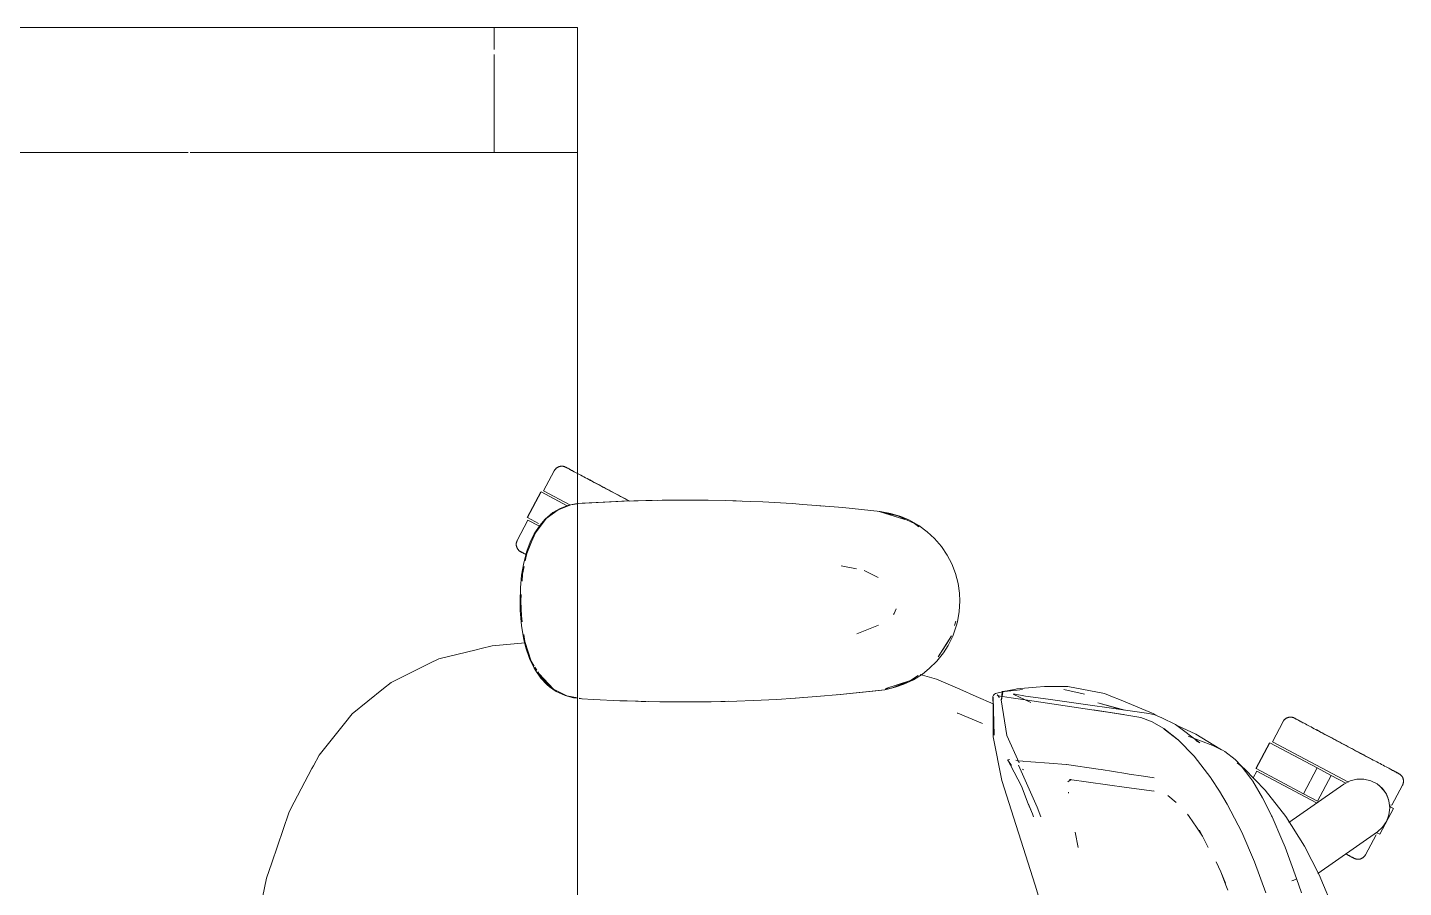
# Model space of a CAD drawing. Header units: millimetres. Extents: x 155927 to 317870, y -36033 to 97293.
# Drawn here: x 162713 to 163374, y 10572 to 10985 of the extents above; entities that cross this region are included whole.
import ezdxf

# ---------------------------------------------------------------- set-up
doc = ezdxf.new("R2010")
doc.units = ezdxf.units.MM
doc.header["$MEASUREMENT"] = 0
doc.layers.add('G-IMPT', color=8, linetype='CONTINUOUS', lineweight=9)
doc.layers.add('I-FURN', color=8, linetype='CONTINUOUS', lineweight=9)

msp = doc.modelspace()

# ---------------------------------------------------------------- linework, layer by layer
at = {"layer": 'G-IMPT'}
for p, q in [((162999.31, 10757.15), (162977.53, 10756.06)), ((162998.1, 10757.11), (162977.53, 10756.06)), ((162977.53, 10756.06), (162979.13, 10756.17)), ((162999.31, 10757.15), (162979.13, 10756.17)), ((163019.5, 10757.61), (162998.1, 10757.11)), ((163009.66, 10757.45), (162998.1, 10757.11)), ((162998.1, 10757.11), (162999.31, 10757.15)), ((163019.5, 10757.61), (162999.31, 10757.15)), ((163009.66, 10757.45), (163028.89, 10757.65)), ((163019.5, 10757.61), (163009.66, 10757.45)), ((163039.68, 10757.57), (163009.66, 10757.45)), ((163017.46, 10757.59), (163015.25, 10757.51)), ((163019.5, 10757.57), (163017.46, 10757.59)), ((163039.68, 10757.57), (163019.5, 10757.61)), ((163039.68, 10757.57), (163028.89, 10757.65)), ((163039.68, 10757.57), (163048.1, 10757.4)), ((163059.86, 10757.01), (163048.1, 10757.4)), ((163053.04, 10757.26), (163051.54, 10757.28)), ((163054.97, 10757.15), (163053.04, 10757.26)), ((163059.86, 10757.01), (163065.88, 10756.76)), ((163080.02, 10755.95), (163065.88, 10756.76)), ((162965.06, 10751.64), (162961.32, 10748.57)), ((162967.47, 10752.93), (162961.84, 10748.76)), ((162968.5, 10753.6), (162965.06, 10751.64)), ((162973.66, 10755.34), (162967.47, 10752.93)), ((162968.5, 10753.6), (162972.14, 10754.99)), ((162973.49, 10755.36), (162972.14, 10754.99)), ((162973.49, 10755.36), (162975.88, 10755.81)), ((162973.66, 10755.34), (162976.83, 10755.82)), ((162977.53, 10756.06), (162975.88, 10755.81)), ((163085.11, 10755.62), (163080.02, 10755.95)), ((163085.11, 10755.62), (163100.17, 10754.37)), ((163093.29, 10754.97), (163094.97, 10754.8)), ((163100.17, 10754.37), (163104.3, 10754.03)), ((163104.3, 10754.03), (163122.22, 10752.12)), ((163121.71, 10752.12), (163134.17, 10748.29)), ((163121.71, 10752.12), (163125.03, 10751.21)), ((163122.22, 10752.12), (163127.27, 10751.23)), ((163130.68, 10750.08), (163122.28, 10751.99)), ((163134.17, 10748.29), (163125.03, 10751.21)), ((163132.13, 10749.76), (163127.27, 10751.23)), ((163130.68, 10750.08), (163138.74, 10746.34)), ((163136.37, 10747.95), (163132.13, 10749.76)), ((162956, 10741.48), (162958.66, 10745.53)), ((162961.84, 10748.76), (162956.63, 10741.97)), ((162958.66, 10745.53), (162961.32, 10748.57)), ((163136.37, 10747.95), (163140.81, 10745.44)), ((163140.85, 10744.75), (163138.74, 10746.34)), ((163144.89, 10742.44), (163140.81, 10745.44)), ((162952.43, 10733.07), (162954.02, 10737.41)), ((162952.46, 10731.96), (162954.79, 10737.58)), ((162956, 10741.48), (162954.02, 10737.41)), ((162956.63, 10741.97), (162954.79, 10737.58)), ((163144.89, 10742.44), (163148.33, 10739.28)), ((163151.65, 10735.44), (163148.33, 10739.28)), ((162952.43, 10733.07), (162951, 10727.59)), ((162952.46, 10731.96), (162951.75, 10728.49)), ((163154.48, 10731.27), (163151.65, 10735.44)), ((163154.48, 10731.27), (163156.67, 10727.11)), ((162950, 10721.66), (162951, 10727.59)), ((162951.19, 10725.75), (162950.42, 10722)), ((163103.51, 10726.15), (163110.94, 10724.58)), ((163121.34, 10720.55), (163114.56, 10723.82)), ((163156.67, 10727.11), (163158.51, 10722.4)), ((162950, 10721.66), (162949.44, 10715.51)), ((162950.42, 10722), (162950.22, 10718.79)), ((163159.77, 10717.53), (163158.51, 10722.4)), ((163159.77, 10717.53), (163160.42, 10713.02)), ((162949.26, 10709.17), (162949.44, 10715.51)), ((162949.82, 10712.28), (162949.63, 10709.17)), ((163160.59, 10709.17), (163160.42, 10713.02)), ((162949.35, 10704.66), (162949.26, 10709.17)), ((162949.35, 10704.66), (162949.92, 10697.35)), ((162949.86, 10702.01), (162949.63, 10709.17)), ((163129.97, 10705.34), (163128.96, 10703.12)), ((163160.29, 10704.13), (163159.41, 10699.18)), ((163160.59, 10709.17), (163160.29, 10704.13)), ((162949.86, 10702.01), (162950.26, 10699.22)), ((162951.04, 10690.59), (162949.92, 10697.35)), ((163111.01, 10693.45), (163121.43, 10697.6)), ((163128.96, 10703.12), (163128.66, 10702.67)), ((163157.14, 10692.28), (163158.85, 10697.05)), ((163158.05, 10697.49), (163158.67, 10699.52)), ((163159.41, 10699.18), (163158.85, 10697.05)), ((162952.02, 10686.66), (162951.04, 10690.59)), ((162951.13, 10693.04), (162951.59, 10689.75)), ((163156.49, 10692.38), (163150.17, 10682.43)), ((163156.49, 10692.38), (163154.33, 10688.7)), ((163157.14, 10692.28), (163154.9, 10687.77)), ((162910.24, 10681.4), (162928.18, 10685.8)), ((162928.18, 10685.8), (162930.55, 10686.38)), ((162935.84, 10687.68), (162930.55, 10686.38)), ((162951.72, 10689.13), (162935.84, 10687.68)), ((162951.59, 10689.75), (162954.62, 10680.35)), ((162952.02, 10686.66), (162953.76, 10681.57)), ((163149.44, 10680.25), (163152.63, 10684.22)), ((163154.33, 10688.7), (163150.17, 10682.43)), ((163154.9, 10687.77), (163152.63, 10684.22)), ((162905.88, 10679.25), (162894.41, 10673.61)), ((162905.88, 10679.25), (162910.24, 10681.4)), ((162953.76, 10681.57), (162955.96, 10676.94)), ((162954.62, 10680.35), (162956.09, 10677.9)), ((162955.96, 10676.94), (162956.77, 10675.56)), ((162956.37, 10677.43), (162957.23, 10675.99)), ((163149.44, 10680.25), (163145.84, 10676.7)), ((162887.24, 10670.08), (162894.41, 10673.61)), ((162959.21, 10672.11), (162956.77, 10675.56)), ((162957.7, 10675.21), (162959.58, 10672.05)), ((162958.39, 10674.14), (162959.67, 10672.67)), ((162958.39, 10674.14), (162965.29, 10666.75)), ((162962.08, 10669.06), (162959.21, 10672.11)), ((162959.58, 10672.05), (162965.29, 10666.75)), ((162959.8, 10672.52), (162962.88, 10668.98)), ((163136.88, 10670.95), (163125.03, 10667.14)), ((163127.66, 10667.35), (163135.84, 10670.55)), ((163138.2, 10671.35), (163133.62, 10669.16)), ((163136.88, 10670.95), (163134.17, 10670.05)), ((163136.88, 10670.95), (163140.46, 10673.38)), ((163138.2, 10671.35), (163142.53, 10674.08)), ((163149.36, 10671.63), (163141.54, 10673.89)), ((163145.84, 10676.7), (163142.53, 10674.08)), ((163149.36, 10671.63), (163160.49, 10666.78)), ((162883.59, 10667.11), (162868.64, 10654.94)), ((162883.59, 10667.11), (162887.24, 10670.08)), ((162962.08, 10669.06), (162963.4, 10667.93)), ((162965.29, 10666.75), (162962.88, 10668.98)), ((162966.62, 10665.72), (162963.4, 10667.93)), ((162967.53, 10665.64), (162965.29, 10666.75)), ((162966.62, 10665.72), (162970.95, 10663.74)), ((162967.53, 10665.64), (162971.79, 10663.54)), ((162974.9, 10662.67), (162970.95, 10663.74)), ((163103.09, 10664.2), (163091.69, 10663.22)), ((163124.53, 10666.55), (163101.57, 10664.1)), ((163101.57, 10664.1), (163121.71, 10666.22)), ((163124.53, 10666.55), (163103.09, 10664.2)), ((163124.53, 10666.55), (163121.71, 10666.22)), ((163124.53, 10666.55), (163129.49, 10667.71)), ((163124.6, 10666.77), (163127.66, 10667.35)), ((163134.17, 10670.05), (163125.03, 10667.14)), ((163133.62, 10669.16), (163129.49, 10667.71)), ((163160.49, 10666.78), (163168.32, 10663.36)), ((163176.35, 10663.34), (163176.75, 10663.92)), ((163177.12, 10664.41), (163176.75, 10663.92)), ((163177.12, 10664.41), (163177.66, 10664.73)), ((163179.52, 10665.28), (163177.66, 10664.73)), ((163179.01, 10663.69), (163178.51, 10664.08)), ((163179.61, 10663.52), (163178.51, 10664.08)), ((163179.61, 10663.52), (163178.99, 10663.69)), ((163178.99, 10663.69), (163185.26, 10662.59)), ((163179.33, 10663.15), (163179.01, 10663.69)), ((163182.8, 10665.82), (163179.52, 10665.28)), ((163181.13, 10665.22), (163180.44, 10661.64)), ((163180.5, 10661.68), (163180.89, 10665.63)), ((163181.13, 10665.22), (163180.5, 10661.68)), ((163183.21, 10666.08), (163180.89, 10665.63)), ((163182.8, 10665.82), (163183.42, 10665.89)), ((163183.21, 10666.08), (163187.46, 10666.89)), ((163188.1, 10666.41), (163183.42, 10665.89)), ((163194.66, 10660.49), (163186.23, 10664.49)), ((163186.23, 10664.49), (163187.09, 10664.35)), ((163187.09, 10664.35), (163192.11, 10663.52)), ((163187.93, 10666.93), (163187.46, 10666.89)), ((163197.26, 10667.73), (163187.93, 10666.93)), ((163188.1, 10666.41), (163190.69, 10666.62)), ((163197.26, 10667.73), (163201.21, 10668.07)), ((163201.21, 10668.07), (163205.38, 10668.07)), ((163212.35, 10668.05), (163205.38, 10668.07)), ((163210.49, 10666.64), (163219.79, 10664.59)), ((163212.35, 10668.05), (163230.05, 10664.81)), ((163219.79, 10664.59), (163220.37, 10664.44)), ((163230.05, 10664.81), (163233.91, 10663.21)), ((162971.79, 10663.54), (162976.83, 10662.6)), ((162976.83, 10662.43), (162974.9, 10662.67)), ((162977.65, 10662.45), (162979.13, 10662.17)), ((162978.91, 10662.17), (162977.65, 10662.33)), ((162984.57, 10661.89), (162978.91, 10662.17)), ((162984.57, 10661.89), (162997.13, 10661.27)), ((163000.68, 10661.15), (162997.13, 10661.27)), ((163016.35, 10660.77), (163000.68, 10661.15)), ((163004.72, 10661.06), (163007.4, 10660.95)), ((163009.62, 10660.95), (163007.4, 10660.95)), ((163016.35, 10660.77), (163020.86, 10660.72)), ((163020.86, 10660.72), (163035.57, 10660.73)), ((163041.04, 10660.8), (163035.57, 10660.73)), ((163041.04, 10660.8), (163053.35, 10661.09)), ((163047.82, 10660.93), (163045.74, 10660.93)), ((163049.48, 10661.01), (163047.82, 10660.93)), ((163061.23, 10661.39), (163053.35, 10661.09)), ((163061.23, 10661.39), (163072.54, 10661.93)), ((163081.41, 10662.49), (163072.54, 10661.93)), ((163081.41, 10662.49), (163091.69, 10663.22)), ((163083.45, 10662.62), (163081.55, 10662.53)), ((163083.45, 10662.62), (163084.87, 10662.76)), ((163168.32, 10663.36), (163176.49, 10659.79)), ((163176.35, 10663.34), (163176.54, 10662.48)), ((163176.97, 10644.78), (163176.38, 10663.22)), ((163176.38, 10663.22), (163176.48, 10662.76)), ((163176.97, 10644.78), (163176.48, 10662.76)), ((163176.53, 10643.89), (163176.48, 10662.76)), ((163176.48, 10662.76), (163176.52, 10662.59)), ((163176.54, 10662.48), (163176.52, 10662.59)), ((163179.33, 10663.15), (163179.41, 10662.65)), ((163183.16, 10644.59), (163180.44, 10661.64)), ((163193.11, 10661.47), (163185.26, 10662.59)), ((163192.11, 10663.52), (163193.41, 10663.3)), ((163223.98, 10656.92), (163193.11, 10661.47)), ((163204.07, 10661.86), (163193.41, 10663.3)), ((163204.07, 10661.86), (163251.29, 10655.19)), ((163226.87, 10660.31), (163238.76, 10656.96)), ((163226.87, 10660.31), (163239.82, 10656.81)), ((163237.27, 10661.82), (163233.91, 10663.21)), ((163253.72, 10655.03), (163237.27, 10661.82)), ((162868.64, 10654.94), (162864.88, 10650.27)), ((163159.26, 10655.35), (163159.53, 10655.25)), ((163171.38, 10650.33), (163159.53, 10655.25)), ((163223.98, 10656.92), (163239.17, 10654.59)), ((163224.59, 10656.82), (163239.75, 10654.53)), ((163224.59, 10656.82), (163239.17, 10654.59)), ((163247.42, 10653.22), (163239.75, 10654.53)), ((163252.21, 10651.47), (163247.42, 10653.22)), ((163251.29, 10655.19), (163254.28, 10654.54)), ((163252.21, 10651.47), (163252.63, 10651.26)), ((163258.47, 10647.97), (163252.63, 10651.26)), ((163254.89, 10654.26), (163253.72, 10655.03)), ((163257.65, 10652.97), (163254.28, 10654.54)), ((163264.22, 10649.91), (163257.65, 10652.97)), ((162852.68, 10635.14), (162864.88, 10650.27)), ((163180.72, 10622.94), (163176.53, 10643.89)), ((163183.16, 10644.59), (163189.12, 10631.47)), ((163265.43, 10642.55), (163258.47, 10647.97)), ((163258.69, 10647.64), (163265.64, 10642.25)), ((163258.69, 10647.64), (163262.07, 10645.05)), ((163265.64, 10642.25), (163262.07, 10645.05)), ((163275.87, 10640.99), (163264.22, 10649.91)), ((163273.98, 10645.28), (163265.35, 10649.26)), ((163270.22, 10644.23), (163282.12, 10639.72)), ((163285.43, 10638.16), (163273.98, 10645.28)), ((163265.43, 10642.55), (163273.17, 10634.65)), ((163275.87, 10640.99), (163273.92, 10642.11)), ((163284.35, 10638.64), (163282.12, 10639.72)), ((163286.79, 10637.47), (163284.35, 10638.64)), ((163285.43, 10638.16), (163286.2, 10637.66)), ((163286.79, 10637.47), (163287.92, 10636.86)), ((162852.68, 10635.14), (162849.97, 10630.01)), ((163183.52, 10632.79), (163183.48, 10632.62)), ((163183.54, 10632.91), (163183.52, 10632.79)), ((163183.52, 10632.79), (163185.36, 10630.08)), ((163183.52, 10632.79), (163184.87, 10630.33)), ((163184.23, 10633.06), (163183.54, 10632.91)), ((163184.4, 10633.08), (163184.23, 10633.06)), ((163187.5, 10632.75), (163188.27, 10632.47)), ((163188.33, 10632.45), (163188.27, 10632.47)), ((163190.79, 10632.17), (163188.33, 10632.45)), ((163190.79, 10632.17), (163191.16, 10632.12)), ((163194.57, 10631.87), (163191.16, 10632.12)), ((163194.57, 10631.87), (163203.42, 10631.24)), ((163211.66, 10630.62), (163203.42, 10631.24)), ((163211.74, 10630.61), (163211.66, 10630.62)), ((163211.74, 10630.61), (163226.96, 10628.4)), ((163273.17, 10634.65), (163281.19, 10624.21)), ((163287.92, 10636.86), (163292.79, 10632.99)), ((163295.68, 10629.97), (163292.79, 10632.99)), ((163293.78, 10631.47), (163297.35, 10628.55)), ((162849.24, 10628.63), (162838.94, 10609.12)), ((162849.24, 10628.63), (162849.97, 10630.01)), ((163190.15, 10620.22), (163184.87, 10630.33)), ((163197.7, 10610.12), (163188.77, 10630.27)), ((163191.15, 10628.1), (163190.71, 10628.37)), ((163226.96, 10628.4), (163228.51, 10628.15)), ((163228.51, 10628.15), (163240.28, 10626.29)), ((163241.94, 10626.03), (163240.28, 10626.29)), ((163248.78, 10624.96), (163241.94, 10626.03)), ((163248.78, 10624.96), (163253.85, 10624.22)), ((163281.19, 10624.21), (163281.36, 10623.96)), ((163285.24, 10617.86), (163281.36, 10623.96)), ((163295.68, 10629.97), (163300.4, 10623.84)), ((163297.35, 10628.55), (163307.31, 10618.25)), ((163196.71, 10572.7), (163180.72, 10622.94)), ((163190.15, 10620.22), (163193.4, 10611.75)), ((163212.4, 10622.23), (163213.96, 10623.47)), ((163212.75, 10617.28), (163212.8, 10616.93)), ((163213.25, 10623.35), (163213.52, 10623.39)), ((163240.59, 10619.61), (163213.25, 10623.35)), ((163213.75, 10623.44), (163213.52, 10623.39)), ((163240.59, 10619.61), (163253.94, 10617.83)), ((163253.94, 10617.83), (163253.47, 10617.97)), ((163285.24, 10617.86), (163289.01, 10611.63)), ((163300.4, 10623.84), (163301.26, 10622.55)), ((163305.99, 10614.55), (163301.26, 10622.55)), ((163317.12, 10605.65), (163307.31, 10618.25)), ((163195.42, 10606.85), (163193.39, 10611.96)), ((163193.39, 10611.96), (163194.8, 10608.42)), ((163193.4, 10611.75), (163195.42, 10606.85)), ((163264.44, 10612.33), (163260.53, 10615.67)), ((163292.58, 10604.84), (163289.01, 10611.63)), ((163310.3, 10605.94), (163305.99, 10614.55)), ((163310.52, 10605.5), (163305.99, 10614.55)), ((163305.99, 10614.55), (163306.3, 10613.95)), ((163310.52, 10605.5), (163306.3, 10613.95)), ((162829.92, 10583.38), (162838.07, 10607.46)), ((162838.94, 10609.12), (162838.07, 10607.46)), ((163195.42, 10606.85), (163195.98, 10605.44)), ((163199.44, 10605.53), (163197.7, 10610.12)), ((163270.71, 10605.7), (163269.96, 10606.8)), ((163274.21, 10600.56), (163270.71, 10605.7)), ((163292.58, 10604.84), (163295.97, 10598.11)), ((163310.3, 10605.94), (163310.52, 10605.5)), ((163310.52, 10605.5), (163315.29, 10594.54)), ((163317.12, 10605.65), (163326.09, 10591.36)), ((163217.43, 10590.81), (163216.02, 10598.06)), ((163274.6, 10599.99), (163274.21, 10600.56)), ((163277.16, 10596.23), (163274.6, 10599.99)), ((163277.16, 10596.23), (163275.66, 10599)), ((163279.9, 10590.8), (163275.66, 10599)), ((163302.14, 10583.89), (163295.97, 10598.11)), ((163315.29, 10594.54), (163316.77, 10590.86)), ((163316.77, 10590.86), (163322.34, 10575.9)), ((163326.09, 10591.36), (163333.18, 10577.58)), ((162829.92, 10583.38), (162827.4, 10575.94)), ((163283.72, 10583.86), (163285.91, 10579.01)), ((163285.91, 10579.01), (163288.22, 10573.56)), ((163285.91, 10579.01), (163288.64, 10571.93)), ((163302.14, 10583.89), (163307.6, 10569.01)), ((162824.53, 10562.12), (162827.4, 10575.94)), ((163196.71, 10572.7), (163205.89, 10542.72)), ((163289.3, 10570.2), (163288.64, 10571.93)), ((163321.08, 10575.11), (163320.02, 10574.69)), ((163320.02, 10574.69), (163320.61, 10574.91)), ((163321.08, 10575.11), (163320.61, 10574.91)), ((163321.08, 10575.11), (163321.9, 10575.5)), ((163321.08, 10575.11), (163321.72, 10575.39)), ((163321.72, 10575.39), (163321.9, 10575.5)), ((163322.31, 10575.76), (163321.9, 10575.5)), ((163321.9, 10575.5), (163322.3, 10575.72)), ((163322.31, 10575.76), (163322.3, 10575.72)), ((163322.34, 10575.9), (163322.31, 10575.76)), ((163322.31, 10575.76), (163322.31, 10575.9)), ((163322.31, 10575.9), (163324.71, 10568.96)), ((163340.7, 10559.61), (163333.18, 10577.58))]:
    msp.add_line(p, q, dxfattribs=at)
at = {"layer": 'I-FURN'}
for p, q in [((162176.83, 10984.71), (162976.83, 10984.71)), ((162976.83, 10984.71), (162176.83, 10984.71)), ((162176.83, 10984.71), (162976.83, 10984.71)), ((162936.83, 10984.71), (162216.83, 10984.71)), ((162976.83, 10984.71), (162936.83, 10984.71)), ((162936.83, 10974.13), (162936.83, 10984.71)), ((162936.83, 10974.13), (162936.83, 10984.71)), ((162976.83, 10924.71), (162976.83, 10984.71)), ((162976.83, 10984.71), (162976.83, 10924.71)), ((162976.83, 9384.71), (162976.83, 10984.71)), ((162976.83, 10984.71), (162976.83, 9384.71)), ((162936.83, 10924.71), (162936.83, 10971.81)), ((162936.83, 10924.71), (162936.83, 10971.81)), ((162216.83, 10924.71), (162789.7, 10924.71)), ((162789.7, 10924.71), (162541.83, 10924.71)), ((162976.83, 10924.71), (162790.71, 10924.71)), ((162790.71, 10924.71), (162936.83, 10924.71)), ((162936.83, 10924.71), (162976.83, 10924.71)), ((162965.7, 10771.8), (162960.55, 10762.12)), ((162965.7, 10771.8), (162965.78, 10771.94)), ((162965.78, 10771.94), (162965.86, 10772.08)), ((162965.86, 10772.08), (162965.95, 10772.21)), ((162965.95, 10772.21), (162966.04, 10772.35)), ((162966.04, 10772.35), (162966.14, 10772.47)), ((162966.14, 10772.47), (162966.25, 10772.59)), ((162966.25, 10772.59), (162966.36, 10772.71)), ((162966.36, 10772.71), (162966.47, 10772.83)), ((162966.47, 10772.83), (162966.59, 10772.93)), ((162966.59, 10772.93), (162966.71, 10773.04)), ((162966.71, 10773.04), (162966.84, 10773.14)), ((162966.84, 10773.14), (162966.97, 10773.23)), ((162966.97, 10773.23), (162967.11, 10773.32)), ((162967.11, 10773.32), (162967.25, 10773.4)), ((162967.25, 10773.4), (162967.39, 10773.48)), ((162967.39, 10773.48), (162967.53, 10773.55)), ((162967.53, 10773.55), (162967.68, 10773.62)), ((162967.68, 10773.62), (162967.83, 10773.68)), ((162967.83, 10773.68), (162967.98, 10773.73)), ((162967.98, 10773.73), (162968.13, 10773.78)), ((162968.13, 10773.78), (162968.29, 10773.82)), ((162968.29, 10773.82), (162968.45, 10773.86)), ((162968.45, 10773.86), (162968.6, 10773.89)), ((162968.6, 10773.89), (162968.76, 10773.91)), ((162968.76, 10773.91), (162968.92, 10773.93)), ((162968.92, 10773.93), (162969.09, 10773.94)), ((162969.09, 10773.94), (162969.25, 10773.94)), ((162969.25, 10773.94), (162969.41, 10773.94)), ((162969.41, 10773.94), (162969.57, 10773.93)), ((162969.57, 10773.93), (162969.73, 10773.91)), ((162969.73, 10773.91), (162969.89, 10773.89)), ((162969.89, 10773.89), (162970.05, 10773.86)), ((162970.05, 10773.86), (162970.2, 10773.83)), ((162970.2, 10773.83), (162970.36, 10773.79)), ((162970.36, 10773.79), (162970.51, 10773.74)), ((162970.51, 10773.74), (162970.67, 10773.69)), ((162970.67, 10773.69), (162970.82, 10773.63)), ((162970.82, 10773.63), (162970.96, 10773.56)), ((162970.96, 10773.56), (162971.11, 10773.49)), ((162971.11, 10773.49), (162971.15, 10773.47)), ((162971.15, 10773.47), (162971.17, 10773.46)), ((162971.19, 10773.44), (162971.15, 10773.47)), ((162971.15, 10773.47), (162971.15, 10773.47)), ((162971.17, 10773.46), (162971.23, 10773.43)), ((162971.28, 10773.4), (162971.19, 10773.44)), ((162971.23, 10773.43), (162971.33, 10773.37)), ((162971.4, 10773.34), (162971.28, 10773.4)), ((162971.33, 10773.37), (162971.47, 10773.3)), ((162971.56, 10773.25), (162971.4, 10773.34)), ((162971.47, 10773.3), (162971.65, 10773.2)), ((162971.76, 10773.14), (162971.56, 10773.25)), ((162971.65, 10773.2), (162971.87, 10773.09)), ((162972, 10773.01), (162971.76, 10773.14)), ((162971.87, 10773.09), (162972.13, 10772.95)), ((162972.28, 10772.87), (162972, 10773.01)), ((162972.13, 10772.95), (162972.42, 10772.79)), ((162972.6, 10772.7), (162972.28, 10772.87)), ((162972.42, 10772.79), (162972.76, 10772.61)), ((162972.96, 10772.51), (162972.6, 10772.7)), ((162972.76, 10772.61), (162973.13, 10772.41)), ((162973.35, 10772.3), (162972.96, 10772.51)), ((162973.13, 10772.41), (162973.54, 10772.2)), ((162973.78, 10772.07), (162973.35, 10772.3)), ((162973.54, 10772.2), (162973.99, 10771.96)), ((162974.24, 10771.82), (162973.78, 10772.07)), ((162973.99, 10771.96), (162974.47, 10771.7)), ((162974.74, 10771.56), (162974.24, 10771.82)), ((162974.47, 10771.7), (162974.99, 10771.43)), ((162975.28, 10771.27), (162974.74, 10771.56)), ((162974.99, 10771.43), (162975.54, 10771.13)), ((162975.85, 10770.97), (162975.28, 10771.27)), ((162975.54, 10771.13), (162976.12, 10770.82)), ((162976.45, 10770.65), (162975.85, 10770.97)), ((162977.08, 10770.31), (162976.45, 10770.65)), ((162977.75, 10769.96), (162977.08, 10770.31)), ((162978.44, 10769.59), (162977.75, 10769.96)), ((162979.16, 10769.21), (162978.44, 10769.59)), ((162979.91, 10768.81), (162979.16, 10769.21)), ((162980.69, 10768.39), (162979.91, 10768.81)), ((162981.49, 10767.97), (162980.69, 10768.39)), ((162982.32, 10767.53), (162981.49, 10767.97)), ((162981.87, 10767.77), (162982.7, 10767.32)), ((162983.16, 10767.08), (162982.32, 10767.53)), ((162982.7, 10767.32), (162983.56, 10766.87)), ((162984.03, 10766.62), (162983.16, 10767.08)), ((162983.56, 10766.87), (162984.44, 10766.4)), ((162984.92, 10766.15), (162984.03, 10766.62)), ((162984.44, 10766.4), (162985.33, 10765.93)), ((162985.82, 10765.67), (162984.92, 10766.15)), ((162985.33, 10765.93), (162986.25, 10765.44)), ((162986.75, 10765.17), (162985.82, 10765.67)), ((162986.25, 10765.44), (162987.18, 10764.95)), ((162987.68, 10764.68), (162986.75, 10765.17)), ((162987.18, 10764.95), (162988.12, 10764.44)), ((162988.64, 10764.17), (162987.68, 10764.68)), ((162988.12, 10764.44), (162989.08, 10763.94)), ((162989.6, 10763.66), (162988.64, 10764.17)), ((162989.08, 10763.94), (162990.05, 10763.42)), ((162990.57, 10763.14), (162989.6, 10763.66)), ((162990.05, 10763.42), (162991.02, 10762.9)), ((162991.56, 10762.62), (162990.57, 10763.14)), ((162991.02, 10762.9), (162992.01, 10762.37)), ((162959.25, 10761.67), (162952.68, 10749.31)), ((162952.85, 10749.22), (162959.42, 10761.58)), ((162959.42, 10761.58), (162971.93, 10754.93)), ((162973.21, 10755.38), (162960.55, 10762.12)), ((162992.55, 10762.09), (162991.56, 10762.62)), ((162992.01, 10762.37), (162993.01, 10761.85)), ((162993.54, 10761.56), (162992.55, 10762.09)), ((162993.01, 10761.85), (162994.01, 10761.31)), ((162994.55, 10761.03), (162993.54, 10761.56)), ((162994.01, 10761.31), (162995.01, 10760.78)), ((162995.55, 10760.49), (162994.55, 10761.03)), ((162995.01, 10760.78), (162996.01, 10760.25)), ((162996.56, 10759.96), (162995.55, 10760.49)), ((162996.01, 10760.25), (162997.02, 10759.71)), ((162997.56, 10759.42), (162996.56, 10759.96)), ((162997.02, 10759.71), (162998.02, 10759.18)), ((162998.56, 10758.89), (162997.56, 10759.42)), ((162998.02, 10759.18), (162999.02, 10758.65)), ((162999.56, 10758.36), (162998.56, 10758.89)), ((162999.02, 10758.65), (163000.02, 10758.12)), ((163000.56, 10757.83), (162999.56, 10758.36)), ((163000.02, 10758.12), (163001.01, 10757.59)), ((163001.54, 10757.31), (163000.56, 10757.83)), ((163001.01, 10757.59), (163002, 10757.07)), ((162953.04, 10747.99), (162947.89, 10738.3)), ((162958.14, 10746.41), (162952.85, 10749.22)), ((162958.23, 10745.23), (162953.04, 10747.99)), ((162947.41, 10736.4), (162947.42, 10736.56)), ((162947.42, 10736.24), (162947.41, 10736.4)), ((162947.42, 10736.56), (162947.43, 10736.73)), ((162947.43, 10736.73), (162947.44, 10736.89)), ((162947.44, 10736.89), (162947.46, 10737.05)), ((162947.46, 10737.05), (162947.49, 10737.2)), ((162947.49, 10737.2), (162947.53, 10737.36)), ((162947.53, 10737.36), (162947.57, 10737.52)), ((162947.57, 10737.52), (162947.62, 10737.67)), ((162947.62, 10737.67), (162947.67, 10737.82)), ((162947.67, 10737.82), (162947.73, 10737.97)), ((162947.73, 10737.97), (162947.79, 10738.12)), ((162947.79, 10738.12), (162947.86, 10738.27)), ((162947.86, 10738.27), (162947.89, 10738.3)), ((162947.43, 10736.08), (162947.42, 10736.24)), ((162947.44, 10735.92), (162947.43, 10736.08)), ((162947.47, 10735.76), (162947.44, 10735.92)), ((162947.5, 10735.6), (162947.47, 10735.76)), ((162947.53, 10735.45), (162947.5, 10735.6)), ((162947.57, 10735.29), (162947.53, 10735.45)), ((162947.62, 10735.14), (162947.57, 10735.29)), ((162947.67, 10734.98), (162947.62, 10735.14)), ((162947.73, 10734.83), (162947.67, 10734.98)), ((162947.8, 10734.69), (162947.73, 10734.83)), ((162947.87, 10734.54), (162947.8, 10734.69)), ((162947.95, 10734.4), (162947.87, 10734.54)), ((162948.03, 10734.26), (162947.95, 10734.4)), ((162948.12, 10734.13), (162948.03, 10734.26)), ((162948.22, 10734), (162948.12, 10734.13)), ((162948.32, 10733.87), (162948.22, 10734)), ((162948.42, 10733.75), (162948.32, 10733.87)), ((162948.53, 10733.63), (162948.42, 10733.75)), ((162948.64, 10733.51), (162948.53, 10733.63)), ((162948.76, 10733.4), (162948.64, 10733.51)), ((162948.88, 10733.3), (162948.76, 10733.4)), ((162949.01, 10733.2), (162948.88, 10733.3)), ((162949.14, 10733.11), (162949.01, 10733.2)), ((162949.27, 10733.02), (162949.14, 10733.11)), ((162949.41, 10732.93), (162949.27, 10733.02)), ((162949.55, 10732.85), (162949.41, 10732.93)), ((162949.56, 10732.85), (162949.55, 10732.85)), ((162949.55, 10732.85), (162949.57, 10732.84)), ((162949.6, 10732.83), (162949.56, 10732.85)), ((162949.57, 10732.84), (162949.63, 10732.81)), ((162949.68, 10732.78), (162949.6, 10732.83)), ((162949.63, 10732.81), (162949.73, 10732.76)), ((162949.8, 10732.72), (162949.68, 10732.78)), ((162949.73, 10732.76), (162949.87, 10732.68)), ((162949.96, 10732.63), (162949.8, 10732.72)), ((162949.87, 10732.68), (162950.05, 10732.59)), ((162950.17, 10732.53), (162949.96, 10732.63)), ((162950.05, 10732.59), (162950.27, 10732.47)), ((162950.41, 10732.4), (162950.17, 10732.53)), ((162950.27, 10732.47), (162950.53, 10732.33)), ((162950.69, 10732.25), (162950.41, 10732.4)), ((162950.53, 10732.33), (162950.83, 10732.17)), ((162951, 10732.08), (162950.69, 10732.25)), ((162950.83, 10732.17), (162951.16, 10732)), ((162951.36, 10731.89), (162951, 10732.08)), ((162951.16, 10732), (162951.54, 10731.8)), ((162951.75, 10731.68), (162951.36, 10731.89)), ((162951.54, 10731.8), (162951.95, 10731.58)), ((162952.18, 10731.45), (162951.75, 10731.68)), ((163315.83, 10651.24), (163310.68, 10641.56)), ((163315.83, 10651.24), (163315.91, 10651.38)), ((163315.91, 10651.38), (163315.99, 10651.52)), ((163315.99, 10651.52), (163316.08, 10651.66)), ((163316.08, 10651.66), (163316.17, 10651.79)), ((163316.17, 10651.79), (163316.27, 10651.91)), ((163316.27, 10651.91), (163316.38, 10652.03)), ((163316.38, 10652.03), (163316.49, 10652.15)), ((163316.49, 10652.15), (163316.6, 10652.27)), ((163316.6, 10652.27), (163316.72, 10652.38)), ((163316.72, 10652.38), (163316.84, 10652.48)), ((163316.84, 10652.48), (163316.97, 10652.58)), ((163316.97, 10652.58), (163317.1, 10652.67)), ((163317.1, 10652.67), (163317.24, 10652.76)), ((163317.24, 10652.76), (163317.38, 10652.84)), ((163317.38, 10652.84), (163317.52, 10652.92)), ((163317.52, 10652.92), (163317.66, 10652.99)), ((163317.66, 10652.99), (163317.81, 10653.06)), ((163317.81, 10653.06), (163317.96, 10653.12)), ((163317.96, 10653.12), (163318.11, 10653.17)), ((163318.11, 10653.17), (163318.26, 10653.22)), ((163318.26, 10653.22), (163318.42, 10653.26)), ((163318.42, 10653.26), (163318.58, 10653.3)), ((163318.58, 10653.3), (163318.73, 10653.33)), ((163318.73, 10653.33), (163318.89, 10653.35)), ((163318.89, 10653.35), (163319.05, 10653.37)), ((163319.05, 10653.37), (163319.22, 10653.38)), ((163319.22, 10653.38), (163319.38, 10653.38)), ((163319.38, 10653.38), (163319.54, 10653.38)), ((163319.54, 10653.38), (163319.7, 10653.37)), ((163319.7, 10653.37), (163319.86, 10653.35)), ((163319.86, 10653.35), (163320.02, 10653.33)), ((163320.02, 10653.33), (163320.18, 10653.3)), ((163320.18, 10653.3), (163320.33, 10653.27)), ((163320.33, 10653.27), (163320.49, 10653.23)), ((163320.49, 10653.23), (163320.64, 10653.18)), ((163320.64, 10653.18), (163320.8, 10653.13)), ((163320.8, 10653.13), (163320.95, 10653.07)), ((163320.95, 10653.07), (163321.09, 10653)), ((163321.09, 10653), (163321.24, 10652.93)), ((163321.24, 10652.93), (163321.28, 10652.91)), ((163321.28, 10652.91), (163321.3, 10652.9)), ((163321.32, 10652.88), (163321.28, 10652.91)), ((163321.28, 10652.91), (163321.28, 10652.91)), ((163321.3, 10652.9), (163321.36, 10652.87)), ((163321.41, 10652.84), (163321.32, 10652.88)), ((163321.36, 10652.87), (163321.46, 10652.81)), ((163321.53, 10652.78), (163321.41, 10652.84)), ((163321.46, 10652.81), (163321.6, 10652.74)), ((163321.69, 10652.69), (163321.53, 10652.78)), ((163321.6, 10652.74), (163321.78, 10652.64)), ((163321.89, 10652.58), (163321.69, 10652.69)), ((163321.78, 10652.64), (163322, 10652.53)), ((163322.13, 10652.45), (163321.89, 10652.58)), ((163322, 10652.53), (163322.26, 10652.39)), ((163322.41, 10652.31), (163322.13, 10652.45)), ((163322.26, 10652.39), (163322.55, 10652.23)), ((163322.73, 10652.14), (163322.41, 10652.31)), ((163322.55, 10652.23), (163322.89, 10652.05)), ((163323.09, 10651.95), (163322.73, 10652.14)), ((163322.89, 10652.05), (163323.26, 10651.85)), ((163323.48, 10651.74), (163323.09, 10651.95)), ((163323.26, 10651.85), (163323.67, 10651.64)), ((163323.91, 10651.51), (163323.48, 10651.74)), ((163323.67, 10651.64), (163324.12, 10651.4)), ((163324.37, 10651.26), (163323.91, 10651.51)), ((163324.12, 10651.4), (163324.6, 10651.14)), ((163324.87, 10651), (163324.37, 10651.26)), ((163324.6, 10651.14), (163325.12, 10650.87)), ((163325.41, 10650.71), (163324.87, 10651)), ((163325.12, 10650.87), (163325.67, 10650.57)), ((163325.98, 10650.41), (163325.41, 10650.71)), ((163325.67, 10650.57), (163326.25, 10650.26)), ((163326.58, 10650.09), (163325.98, 10650.41)), ((163327.21, 10649.75), (163326.58, 10650.09)), ((163327.88, 10649.4), (163327.21, 10649.75)), ((163328.57, 10649.03), (163327.88, 10649.4)), ((163329.29, 10648.65), (163328.57, 10649.03)), ((163330.04, 10648.25), (163329.29, 10648.65)), ((163330.82, 10647.84), (163330.04, 10648.25)), ((163331.62, 10647.41), (163330.82, 10647.84)), ((163332.45, 10646.97), (163331.62, 10647.41)), ((163332, 10647.21), (163332.83, 10646.77)), ((163333.29, 10646.52), (163332.45, 10646.97)), ((163332.83, 10646.77), (163333.69, 10646.31)), ((163334.16, 10646.06), (163333.29, 10646.52)), ((163333.69, 10646.31), (163334.57, 10645.84)), ((163335.05, 10645.59), (163334.16, 10646.06)), ((163334.57, 10645.84), (163335.46, 10645.37)), ((163335.95, 10645.11), (163335.05, 10645.59)), ((163335.46, 10645.37), (163336.38, 10644.88)), ((163336.88, 10644.62), (163335.95, 10645.11)), ((163336.38, 10644.88), (163337.31, 10644.39)), ((163337.81, 10644.12), (163336.88, 10644.62)), ((163337.31, 10644.39), (163338.25, 10643.88)), ((163338.77, 10643.61), (163337.81, 10644.12)), ((163338.25, 10643.88), (163339.21, 10643.38)), ((163309.38, 10641.11), (163302.81, 10628.75)), ((163302.98, 10628.66), (163309.55, 10641.02)), ((163309.55, 10641.02), (163332.26, 10628.95)), ((163347.28, 10622.09), (163310.68, 10641.56)), ((163339.73, 10643.1), (163338.77, 10643.61)), ((163339.21, 10643.38), (163340.18, 10642.86)), ((163340.7, 10642.58), (163339.73, 10643.1)), ((163340.18, 10642.86), (163341.15, 10642.34)), ((163341.69, 10642.06), (163340.7, 10642.58)), ((163341.15, 10642.34), (163342.14, 10641.82)), ((163342.68, 10641.53), (163341.69, 10642.06)), ((163342.14, 10641.82), (163343.14, 10641.29)), ((163343.67, 10641), (163342.68, 10641.53)), ((163343.14, 10641.29), (163344.14, 10640.76)), ((163344.68, 10640.47), (163343.67, 10641)), ((163344.14, 10640.76), (163345.14, 10640.22)), ((163345.68, 10639.93), (163344.68, 10640.47)), ((163345.14, 10640.22), (163346.14, 10639.69)), ((163346.69, 10639.4), (163345.68, 10639.93)), ((163346.14, 10639.69), (163347.15, 10639.15)), ((163347.69, 10638.87), (163346.69, 10639.4)), ((163347.15, 10639.15), (163348.15, 10638.62)), ((163348.69, 10638.33), (163347.69, 10638.87)), ((163348.15, 10638.62), (163349.15, 10638.09)), ((163349.69, 10637.8), (163348.69, 10638.33)), ((163349.15, 10638.09), (163350.15, 10637.56)), ((163350.69, 10637.27), (163349.69, 10637.8)), ((163350.15, 10637.56), (163351.14, 10637.03)), ((163351.67, 10636.75), (163350.69, 10637.27)), ((163351.14, 10637.03), (163352.13, 10636.51)), ((163352.65, 10636.23), (163351.67, 10636.75)), ((163352.13, 10636.51), (163353.1, 10635.99)), ((163353.62, 10635.71), (163352.65, 10636.23)), ((163353.1, 10635.99), (163354.06, 10635.48)), ((163354.58, 10635.2), (163353.62, 10635.71)), ((163354.06, 10635.48), (163355.02, 10634.97)), ((163355.52, 10634.7), (163354.58, 10635.2)), ((163355.02, 10634.97), (163355.95, 10634.47)), ((163356.45, 10634.21), (163355.52, 10634.7)), ((163355.95, 10634.47), (163356.88, 10633.98)), ((163357.37, 10633.72), (163356.45, 10634.21)), ((163356.88, 10633.98), (163357.78, 10633.5)), ((163358.26, 10633.24), (163357.37, 10633.72)), ((163359.14, 10632.78), (163358.26, 10633.24)), ((163360, 10632.32), (163359.14, 10632.78)), ((163360.83, 10631.88), (163360, 10632.32)), ((163361.64, 10631.45), (163360.83, 10631.88)), ((163362.43, 10631.03), (163361.64, 10631.45)), ((163363.19, 10630.62), (163362.43, 10631.03)), ((163363.93, 10630.23), (163363.19, 10630.62)), ((163303.17, 10627.43), (163301.49, 10624.27)), ((163325.69, 10616.59), (163302.98, 10628.66)), ((163331.86, 10612.17), (163303.17, 10627.43)), ((163325.69, 10616.59), (163332.26, 10628.95)), ((163332.26, 10628.95), (163338.9, 10625.42)), ((163332.33, 10613.06), (163338.9, 10625.42)), ((163338.9, 10625.42), (163345.96, 10621.66)), ((163364.63, 10629.86), (163363.93, 10630.23)), ((163365.31, 10629.5), (163364.63, 10629.86)), ((163365.96, 10629.15), (163365.31, 10629.5)), ((163366.58, 10628.82), (163365.96, 10629.15)), ((163367.16, 10628.51), (163366.58, 10628.82)), ((163366.85, 10628.68), (163367.42, 10628.38)), ((163367.71, 10628.22), (163367.16, 10628.51)), ((163367.42, 10628.38), (163367.95, 10628.09)), ((163368.23, 10627.94), (163367.71, 10628.22)), ((163367.95, 10628.09), (163368.46, 10627.82)), ((163368.71, 10627.69), (163368.23, 10627.94)), ((163368.46, 10627.82), (163368.92, 10627.58)), ((163369.16, 10627.45), (163368.71, 10627.69)), ((163368.92, 10627.58), (163369.35, 10627.35)), ((163369.57, 10627.23), (163369.16, 10627.45)), ((163369.35, 10627.35), (163369.74, 10627.14)), ((163369.94, 10627.03), (163369.57, 10627.23)), ((163369.74, 10627.14), (163370.1, 10626.95)), ((163370.28, 10626.86), (163369.94, 10627.03)), ((163370.1, 10626.95), (163370.42, 10626.78)), ((163370.57, 10626.7), (163370.28, 10626.86)), ((163370.42, 10626.78), (163370.7, 10626.63)), ((163370.83, 10626.56), (163370.57, 10626.7)), ((163370.7, 10626.63), (163370.94, 10626.5)), ((163371.05, 10626.44), (163370.83, 10626.56)), ((163370.94, 10626.5), (163371.14, 10626.4)), ((163371.23, 10626.35), (163371.05, 10626.44)), ((163371.14, 10626.4), (163371.3, 10626.31)), ((163371.37, 10626.27), (163371.23, 10626.35)), ((163371.3, 10626.31), (163371.42, 10626.25)), ((163371.47, 10626.22), (163371.37, 10626.27)), ((163371.42, 10626.25), (163371.5, 10626.2)), ((163371.53, 10626.19), (163371.47, 10626.22)), ((163371.5, 10626.2), (163371.55, 10626.18)), ((163371.55, 10626.18), (163371.53, 10626.19)), ((163371.55, 10626.18), (163371.69, 10626.1)), ((163371.55, 10626.18), (163371.55, 10626.18)), ((163371.69, 10626.1), (163371.83, 10626.02)), ((163371.83, 10626.02), (163371.96, 10625.93)), ((163371.96, 10625.93), (163372.09, 10625.83)), ((163372.09, 10625.83), (163372.22, 10625.73)), ((163372.22, 10625.73), (163372.34, 10625.63)), ((163372.34, 10625.63), (163372.46, 10625.52)), ((163372.46, 10625.52), (163372.58, 10625.4)), ((163372.58, 10625.4), (163372.68, 10625.28)), ((163372.68, 10625.28), (163372.79, 10625.16)), ((163372.79, 10625.16), (163372.89, 10625.03)), ((163372.89, 10625.03), (163372.98, 10624.9)), ((163372.98, 10624.9), (163373.07, 10624.77)), ((163373.07, 10624.77), (163373.15, 10624.63)), ((163373.15, 10624.63), (163373.23, 10624.49)), ((163373.23, 10624.49), (163373.3, 10624.34)), ((163373.3, 10624.34), (163373.37, 10624.2)), ((163373.37, 10624.2), (163373.43, 10624.05)), ((163373.43, 10624.05), (163373.48, 10623.9)), ((163373.48, 10623.9), (163373.53, 10623.74)), ((163318.67, 10602.69), (163345.1, 10621.2)), ((163345.1, 10621.2), (163348.07, 10622.79)), ((163348.07, 10622.79), (163351.34, 10623.62)), ((163351.34, 10623.62), (163354.72, 10623.64)), ((163354.72, 10623.64), (163358, 10622.86)), ((163358, 10622.86), (163360.99, 10621.31)), ((163360.99, 10621.31), (163363.53, 10619.09)), ((163362.7, 10619.95), (163361.28, 10621.1)), ((163364.99, 10617.17), (163362.7, 10619.95)), ((163363.53, 10619.09), (163365.47, 10616.32)), ((163368.07, 10611.04), (163373.22, 10620.73)), ((163373.24, 10620.77), (163373.22, 10620.73)), ((163373.31, 10620.91), (163373.24, 10620.77)), ((163373.38, 10621.06), (163373.31, 10620.91)), ((163373.43, 10621.21), (163373.38, 10621.06)), ((163373.49, 10621.36), (163373.43, 10621.21)), ((163373.54, 10621.51), (163373.49, 10621.36)), ((163373.53, 10623.74), (163373.57, 10623.59)), ((163373.58, 10621.67), (163373.54, 10621.51)), ((163373.57, 10623.59), (163373.61, 10623.43)), ((163373.61, 10621.83), (163373.58, 10621.67)), ((163373.61, 10623.43), (163373.64, 10623.27)), ((163373.64, 10621.99), (163373.61, 10621.83)), ((163373.64, 10623.27), (163373.66, 10623.11)), ((163373.66, 10622.15), (163373.64, 10621.99)), ((163373.66, 10623.11), (163373.68, 10622.95)), ((163373.68, 10622.31), (163373.66, 10622.15)), ((163373.68, 10622.95), (163373.69, 10622.79)), ((163373.69, 10622.47), (163373.68, 10622.31)), ((163373.69, 10622.79), (163373.69, 10622.63)), ((163373.69, 10622.63), (163373.69, 10622.47)), ((163332.33, 10613.06), (163325.69, 10616.59)), ((163365.47, 10616.32), (163366.69, 10613.18)), ((163366.69, 10613.18), (163367.11, 10609.83)), ((163368.07, 10611.04), (163367.69, 10611.24)), ((163362.31, 10597.12), (163368.88, 10609.48)), ((163366.73, 10606.48), (163365.56, 10603.32)), ((163367.11, 10609.83), (163366.73, 10606.48)), ((163367.48, 10610.22), (163367.08, 10609.46)), ((163367.57, 10610.17), (163367.48, 10610.22)), ((163367.48, 10610.22), (163368.88, 10609.48)), ((163361.15, 10598.28), (163332.56, 10578.26)), ((163362.31, 10597.12), (163360.91, 10597.86)), ((163360.91, 10597.86), (163361, 10597.81)), ((163363.66, 10600.53), (163361.15, 10598.28)), ((163365.56, 10603.32), (163363.66, 10600.53)), ((163355.41, 10587.23), (163360.56, 10596.91)), ((163345.82, 10587.76), (163346.36, 10587.48)), ((163346.63, 10587.33), (163346.12, 10587.6)), ((163346.36, 10587.48), (163346.86, 10587.21)), ((163347.12, 10587.07), (163346.63, 10587.33)), ((163346.86, 10587.21), (163347.33, 10586.96)), ((163347.56, 10586.84), (163347.12, 10587.07)), ((163347.33, 10586.96), (163347.76, 10586.73)), ((163347.97, 10586.62), (163347.56, 10586.84)), ((163347.76, 10586.73), (163348.15, 10586.52)), ((163348.34, 10586.42), (163347.97, 10586.62)), ((163348.15, 10586.52), (163348.5, 10586.33)), ((163348.68, 10586.24), (163348.34, 10586.42)), ((163348.5, 10586.33), (163348.82, 10586.17)), ((163348.98, 10586.08), (163348.68, 10586.24)), ((163348.82, 10586.17), (163349.1, 10586.02)), ((163349.24, 10585.95), (163348.98, 10586.08)), ((163349.1, 10586.02), (163349.34, 10585.89)), ((163349.46, 10585.83), (163349.24, 10585.95)), ((163349.34, 10585.89), (163349.54, 10585.78)), ((163349.64, 10585.73), (163349.46, 10585.83)), ((163349.54, 10585.78), (163349.7, 10585.7)), ((163349.78, 10585.66), (163349.64, 10585.73)), ((163349.7, 10585.7), (163349.83, 10585.63)), ((163349.88, 10585.61), (163349.78, 10585.66)), ((163349.83, 10585.63), (163349.91, 10585.59)), ((163349.94, 10585.57), (163349.88, 10585.61)), ((163349.91, 10585.59), (163349.95, 10585.57)), ((163349.96, 10585.56), (163349.94, 10585.57)), ((163349.95, 10585.57), (163349.96, 10585.56)), ((163349.99, 10585.54), (163349.96, 10585.56)), ((163350.14, 10585.47), (163349.99, 10585.54)), ((163350.29, 10585.41), (163350.14, 10585.47)), ((163350.44, 10585.35), (163350.29, 10585.41)), ((163350.59, 10585.29), (163350.44, 10585.35)), ((163350.74, 10585.25), (163350.59, 10585.29)), ((163350.9, 10585.2), (163350.74, 10585.25)), ((163351.06, 10585.17), (163350.9, 10585.2)), ((163351.21, 10585.14), (163351.06, 10585.17)), ((163351.37, 10585.12), (163351.21, 10585.14)), ((163351.53, 10585.1), (163351.37, 10585.12)), ((163351.7, 10585.09), (163351.53, 10585.1)), ((163351.86, 10585.09), (163351.7, 10585.09)), ((163352.02, 10585.09), (163351.86, 10585.09)), ((163352.18, 10585.1), (163352.02, 10585.09)), ((163352.34, 10585.12), (163352.18, 10585.1)), ((163352.5, 10585.14), (163352.34, 10585.12)), ((163352.66, 10585.17), (163352.5, 10585.14)), ((163352.81, 10585.21), (163352.66, 10585.17)), ((163352.97, 10585.25), (163352.81, 10585.21)), ((163353.12, 10585.3), (163352.97, 10585.25)), ((163353.28, 10585.35), (163353.12, 10585.3)), ((163353.43, 10585.41), (163353.28, 10585.35)), ((163353.57, 10585.48), (163353.43, 10585.41)), ((163353.72, 10585.55), (163353.57, 10585.48)), ((163353.86, 10585.63), (163353.72, 10585.55)), ((163354, 10585.71), (163353.86, 10585.63)), ((163354.13, 10585.8), (163354, 10585.71)), ((163354.26, 10585.89), (163354.13, 10585.8)), ((163354.39, 10585.99), (163354.26, 10585.89)), ((163354.51, 10586.1), (163354.39, 10585.99)), ((163354.63, 10586.21), (163354.51, 10586.1)), ((163354.75, 10586.32), (163354.63, 10586.21)), ((163354.85, 10586.44), (163354.75, 10586.32)), ((163354.96, 10586.56), (163354.85, 10586.44)), ((163355.06, 10586.69), (163354.96, 10586.56)), ((163355.15, 10586.82), (163355.06, 10586.69)), ((163355.24, 10586.95), (163355.15, 10586.82)), ((163355.33, 10587.09), (163355.24, 10586.95)), ((163355.41, 10587.23), (163355.33, 10587.09))]:
    msp.add_line(p, q, dxfattribs=at)
for points in [[(163363.05, 10619.61), (163363.45, 10619.21), (163363.81, 10618.79), (163364.15, 10618.37)], [(163367.01, 10611.28), (163367.05, 10610.9), (163367.09, 10610.23), (163367.09, 10609.7), (163367.08, 10609.46)]]:
    msp.add_open_spline(points, degree=3, dxfattribs=at)
msp.add_open_spline([(163365.75, 10615.77), (163365.83, 10615.61), (163366.12, 10614.97), (163366.34, 10614.35), (163366.49, 10613.88)], degree=3, knots=[-0.5319761, -0.5319761, -0.5319761, -0.5319761, -0.5, -0.4, -0.4, -0.4, -0.4], dxfattribs=at)

doc.saveas('drawing.dxf')
